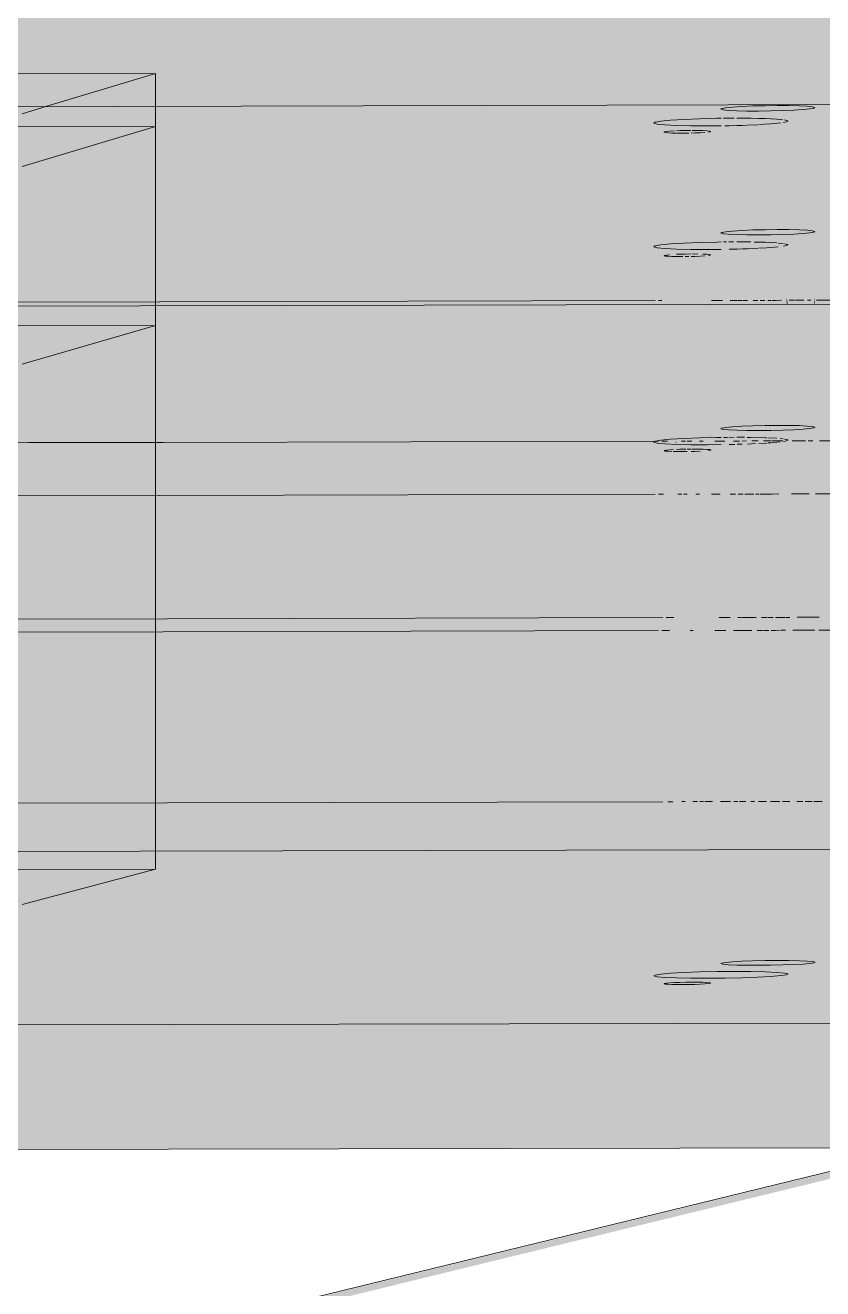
# Model space of a CAD drawing. Header units: inches. Extents: x 27328 to 121296, y -4075 to 4147.
# Drawn here: x 49626.96471 to 49626.97345, y 60.05941 to 60.07324 of the extents above; entities that cross this region are included whole.
import ezdxf

# ---------------------------------------------------------------- set-up
doc = ezdxf.new("R2010")
doc.units = ezdxf.units.IN
doc.header["$MEASUREMENT"] = 0
doc.layers.add('M-EQPM', color=50, linetype='Continuous', lineweight=9)
doc.layers.add('S-BEAM', color=12, linetype='Continuous', lineweight=9)

msp = doc.modelspace()

# ---------------------------------------------------------------- hatches: boundary and pattern name
at = {"layer": 'M-EQPM', "lineweight": 5, "transparency": 33554631}
for points in [[(49626.96400128915, 60.07016626217309), (49627.00382708129, 60.07026057437295), (49627.00382708129, 60.10373412051749), (49626.93568190331, 60.10349586195639), (49626.93568190331, 60.09452801505507), (49626.96400128915, 60.09461844968524), (49626.96400128915, 60.09196903056179), (49626.97147789512, 60.0875552081819), (49626.97029091776, 60.08463481448227), (49626.96505763505, 60.08283190124928), (49626.96505763505, 60.07582860373363), (49626.96457897135, 60.07567764210928), (49626.96400128915, 60.07566205637308), (49626.96400128915, 60.07095806642508)], [(49626.96304259541, 60.0641921887157), (49627.00382708129, 60.06428055087861), (49627.00382708129, 60.07244838784632), (49626.96400128915, 60.07235113890001), (49626.96399349882, 60.07013916780299), (49626.96304259541, 60.06986053872898), (49626.96304259541, 60.06670992838142)], [(49626.9721878382, 60.07078756326783), (49626.97221783976, 60.07078942329388), (49626.97218426822, 60.07207245276993), (49626.97179626628, 60.07206362525091), (49626.97171020567, 60.07207241811835), (49626.97174165009, 60.07079778433815), (49626.9721722961, 60.07078765715861)], [(49626.97233397317, 60.07019389444422), (49626.97335296178, 60.07019626511396), (49626.97335296178, 60.07097788380239), (49626.97301110077, 60.0709516919524), (49626.97233397317, 60.07096601702579), (49626.97233397317, 60.07026900034628)], [(49626.97305262141, 60.07095397225926), (49626.97306623121, 60.07096674186541), (49626.97305262141, 60.07095735862284)], [(49626.97160008518, 60.07019299735514), (49626.97233827616, 60.07019491314329), (49626.97233827616, 60.07078867154838), (49626.97163663698, 60.07080669621385), (49626.97160008518, 60.0708166605591), (49626.97160008518, 60.07026986084456)], [(49626.97221783976, 60.07078783401415), (49626.97222255101, 60.07078940163662), (49626.97221783976, 60.07078942329388)], [(49626.97305262141, 60.07019637683359), (49626.97306623121, 60.07019634832113), (49626.97305262141, 60.07026977968096)], [(49626.97305262141, 60.07019637683359), (49626.97306623121, 60.07019634832113), (49626.97305262141, 60.07026977968096)], [(49626.97335296178, 60.07019626511396), (49626.9733625402, 60.07019624510288), (49626.97335296178, 60.07026894329213)], [(49626.97335296178, 60.07019626511396), (49626.9733625402, 60.07019624510288), (49626.97335296178, 60.07026894329213)], [(49626.97171020567, 60.06870615826869), (49626.9721878382, 60.06883427596419), (49626.97221783976, 60.06886287179415), (49626.9721878382, 60.07019493995556), (49626.97171020567, 60.0701938044208), (49626.97171020567, 60.06882613713587)], [(49626.97171020567, 60.06870615826869), (49626.9721878382, 60.06883427596413), (49626.97221783976, 60.06886287179415), (49626.9721878382, 60.07019493995556), (49626.97171020567, 60.0701938044208), (49626.97171020567, 60.06882613713587)], [(49626.97234368756, 60.06883218965368), (49626.97268647373, 60.06885785274442), (49626.97335296178, 60.06886632095481), (49626.9733374783, 60.07019624347431), (49626.97233397317, 60.07019389444422), (49626.97233397317, 60.06883222057189)], [(49626.97234368747, 60.06883218965358), (49626.97268647373, 60.06885785274451), (49626.97335296178, 60.06886632095481), (49626.97333581922, 60.07019624115546), (49626.97233397317, 60.07019389444422), (49626.97233402776, 60.06883222039783)], [(49626.97233831622, 60.06883125877747), (49626.97262337508, 60.06885603589226), (49626.97305262141, 60.068881951515), (49626.97304765, 60.07019636987922), (49626.97233827616, 60.07019491314329), (49626.97233827616, 60.06883321675915)], [(49626.97233831626, 60.06883125877747), (49626.97262337508, 60.06885603589226), (49626.97305262141, 60.068881951515), (49626.9730255626, 60.07019633898069), (49626.97233827616, 60.07019491314329), (49626.97233827616, 60.06883321675915)], [(49626.97221783976, 60.06872829228693), (49626.97222255101, 60.06875820494757), (49626.97221783976, 60.06874893746875)], [(49626.97221783976, 60.06872829228693), (49626.97222255101, 60.06875820494757), (49626.97221783976, 60.06874893746875)], [(49626.97274498828, 60.06294854612938), (49626.97335291114, 60.06298504727742), (49626.97335296178, 60.06428820750172), (49626.97332064896, 60.06885043491015), (49626.97287909278, 60.06886159422804), (49626.97233397317, 60.0688247547468), (49626.97235954265, 60.0629607214539), (49626.97268647373, 60.06294882953937)], [(49626.97218623153, 60.06280662728393), (49626.97305262141, 60.06284543808923), (49626.97303045637, 60.0687122626242), (49626.97251032434, 60.06873137554352), (49626.97172061653, 60.06870354877209), (49626.97160008518, 60.06867812237054), (49626.97160008518, 60.06283278465452), (49626.97172061653, 60.06281646525381), (49626.97200509949, 60.06280750256416)], [(49626.97191511595, 60.06273776656497), (49626.97221783976, 60.06277186720052), (49626.9721878382, 60.06860771285467), (49626.97215849928, 60.068636817834), (49626.97204769582, 60.06862165022315), (49626.97198193536, 60.06862897071553), (49626.97191511595, 60.06861287961011), (49626.97188564611, 60.06860067594587), (49626.97183741073, 60.06864585886719), (49626.97177463774, 60.06859520745356), (49626.97173254091, 60.06859519020719), (49626.97171020567, 60.06858424688513), (49626.97173701116, 60.06274256464012), (49626.97185178855, 60.06273807223909)], [(49626.97191511595, 60.0685742647422), (49626.97221783976, 60.06860246657476), (49626.9721878382, 60.06860771285467), (49626.97215849928, 60.068636817834), (49626.97204769582, 60.06862165022315), (49626.97198297155, 60.06862987966151), (49626.97191511595, 60.06861287961011), (49626.97188564611, 60.06860067594587), (49626.97184368489, 60.06865092229991), (49626.97177463782, 60.06859520745378), (49626.97173254089, 60.06859519020709), (49626.97179626628, 60.06857587957604), (49626.97185178855, 60.06857459885306)], [(49626.97184474133, 60.06866840120418), (49626.97183354344, 60.06868891386523), (49626.97183343354, 60.06866895667952)], [(49626.97233827616, 60.06865097857843), (49626.97303045646, 60.06868819861935), (49626.9730141692, 60.06871388765847), (49626.97251032434, 60.06873137554352), (49626.97233827616, 60.06869950635283), (49626.97233827616, 60.06867146260715)], [(49626.97335296178, 60.06297583157671), (49626.9733625402, 60.06300533697036), (49626.97335296989, 60.06298262200012)], [(49626.97305262141, 60.06284543808923), (49626.97306623121, 60.06288131363181), (49626.97305263781, 60.06285509887363)], [(49626.97221783976, 60.06275131513195), (49626.97222255101, 60.06278494343252), (49626.97221784624, 60.06276238871077)]]:
    msp.add_hatch(color=256, dxfattribs=at).paths.add_polyline_path(points, flags=0)
h = msp.add_hatch(color=256, dxfattribs=at)
h.paths.add_polyline_path([(49626.9248871765, 60.06650911056501), (49626.92519183843, 60.06650979534054), (49626.92519183843, 60.06836124842585), (49626.9248871765, 60.06835841998715)], flags=0)
h.paths.add_polyline_path([(49626.97189670715, 60.06866584845793), (49626.97196430981, 60.06862441548479), (49626.97199992347, 60.06866344833081), (49626.97190023791, 60.06866576635498)], flags=0)
h.paths.add_polyline_path([(49626.97177116919, 60.06867201531961), (49626.97184533428, 60.06862437077728), (49626.97189670715, 60.06867201370175), (49626.97190277131, 60.06872535623292), (49626.97238866956, 60.06878524628468), (49626.97238070869, 60.06883593085649), (49626.97227148942, 60.06878610996699), (49626.9722424496, 60.0688095317234), (49626.97189670715, 60.06874492345069), (49626.97190023792, 60.07072148640638), (49626.97227148942, 60.07074029478634), (49626.97224474521, 60.0720854557802), (49626.97184474122, 60.07207542820743), (49626.97175887822, 60.07207769162165), (49626.97178949857, 60.07072618381639), (49626.97184474122, 60.07071509105887), (49626.97183377782, 60.06873150012771), (49626.97184474133, 60.06871118924912), (49626.97183343354, 60.06866895667952), (49626.97177156768, 60.06867199574922)], flags=0)
h.paths.add_polyline_path([(49626.97199992347, 60.0686134730995), (49626.97207920239, 60.06866203077612), (49626.97203040626, 60.06864020311969), (49626.972012151, 60.06862419533022)], flags=0)
h.paths.add_polyline_path([(49626.97311798566, 60.0722092061966), (49626.97304120455, 60.07218689337924), (49626.97310411355, 60.0722067330079)], flags=0)
h.paths.add_polyline_path([(49626.97311798562, 60.06871441467432), (49626.97310411355, 60.07221064059683), (49626.97255863743, 60.07223381454737), (49626.97238866956, 60.07223282156229), (49626.97241407415, 60.07215539469485), (49626.97238866956, 60.07214821959298), (49626.97241407415, 60.07097390331499), (49626.97247279469, 60.0709607965406), (49626.97247279469, 60.06874265626266), (49626.97311427613, 60.06871541365625)], flags=0)
h.paths.add_polyline_path([(49626.97238866956, 60.06884491811665), (49626.97238128529, 60.06886000791307), (49626.97238092477, 60.06884495493856)], flags=0)
h.paths.add_polyline_path([(49626.93745659112, 60.06948510978185), (49626.93876246877, 60.06991147677479), (49626.94153223746, 60.0699180176698), (49626.94153180535, 60.07032638992279), (49626.93745659112, 60.07031670996761), (49626.93745659112, 60.06954952038826)], flags=0)
h.paths.add_polyline_path([(49626.96342978554, 60.06996972941183), (49626.96474592398, 60.06998327950919), (49626.96474592398, 60.0701887389074), (49626.96407939955, 60.07016007603967), (49626.96345240207, 60.06997635640418)], flags=0)
h.paths.add_polyline_path([(49626.96408719223, 60.07237270652309), (49626.9895111434, 60.07243480653869), (49626.9895111434, 60.09840983781907), (49626.9248871765, 60.09819538414612), (49626.9248871765, 60.0940709122803), (49626.92585278027, 60.09452452197236), (49626.96408719223, 60.09464665511623), (49626.96408719223, 60.09199644621012), (49626.97156604924, 60.08758131467312), (49626.97037871437, 60.08466004918346), (49626.96514385619, 60.08285659403187), (49626.96514385614, 60.07585120878282), (49626.96466504839, 60.0757002017913), (49626.96408719223, 60.07568461096902), (49626.96408719223, 60.07247055532527)], flags=0)
h = msp.add_hatch(color=256, dxfattribs=at)
h.paths.add_polyline_path([(49626.9662206181, 60.06810326473029), (49626.97165106462, 60.06811574563442), (49626.97165106469, 60.07020509592653), (49626.9662206181, 60.07019223218892), (49626.9662206181, 60.06817101729097)], flags=0)
h.paths.add_polyline_path([(49626.97341779397, 60.06811980614412), (49626.9895111434, 60.06817690459032), (49626.9895111434, 60.0702474031967), (49626.97341779397, 60.07020928098628), (49626.97341779397, 60.06817092521037)], flags=0)
h.paths.add_polyline_path([(49626.97226668701, 60.06876823911671), (49626.97227148942, 60.06880369225585), (49626.97226668701, 60.06878518612789)], flags=0)
h.paths.add_polyline_path([(49626.97227148942, 60.06884547523574), (49626.97224189914, 60.06886057930765), (49626.97227034897, 60.06884548065805)], flags=0)
h.paths.add_polyline_path([(49626.95561227357, 60.06995126811387), (49626.95622604186, 60.06997645130669), (49626.95619597765, 60.07016848564344), (49626.95561227357, 60.07014229097706), (49626.95561227357, 60.06997645936719)], flags=0)
h.paths.add_polyline_path([(49626.97238866956, 60.07223340030229), (49626.97311798566, 60.0722092061966), (49626.97313961093, 60.0709677224926), (49626.97341779397, 60.07099867579419), (49626.97340803097, 60.07234876348205), (49626.97331703307, 60.07235417134023), (49626.9731865541, 60.07237525178854), (49626.97244238279, 60.07235418321719), (49626.97238866956, 60.07231796188177), (49626.97238866956, 60.07223458629164)], flags=0)
h.paths.add_polyline_path([(49626.97227148942, 60.07079954774617), (49626.97238866956, 60.07080572595079), (49626.97241407415, 60.07215505994593), (49626.97238866956, 60.07218349760086), (49626.97238866956, 60.07223340030229), (49626.97177116925, 60.07220499068955), (49626.97165106469, 60.07215328522496), (49626.97167330098, 60.07082272933163), (49626.97175887818, 60.07081884197835), (49626.97179241077, 60.07207856090591), (49626.97209621244, 60.07207603976271), (49626.97227148942, 60.07208176668669), (49626.97227148942, 60.07080019550872)], flags=0)
h.paths.add_polyline_path([(49626.93000459486, 60.07170257612582), (49626.93007597075, 60.07170274905133), (49626.93321734171, 60.0727991594547), (49626.93321734171, 60.08121204246036), (49626.93314486674, 60.08121184360598), (49626.93000459486, 60.07998873476642), (49626.93000459486, 60.07230359146618)], flags=0)
h.paths.add_polyline_path([(49626.96408719223, 60.07171323102927), (49626.96474592398, 60.07171482537208), (49626.9662206181, 60.07215528225171), (49626.9662206181, 60.0723779175849), (49626.96408719223, 60.07237270652309), (49626.96408719223, 60.07171483423802)], flags=0)
h.paths.add_polyline_path([(49626.95622604186, 60.07243179866893), (49626.95618174255, 60.07242096095575), (49626.95622130505, 60.07243149263741)], flags=0)
h.paths.add_polyline_path([(49626.95561227357, 60.07235200586264), (49626.95622604186, 60.07235350504013), (49626.95619588754, 60.07243485242347), (49626.95586114367, 60.0724379101611), (49626.95561227357, 60.07240570928611)], flags=0)
h.paths.add_polyline_path([(49626.93402724773, 60.07310705865095), (49626.9341000315, 60.07310723841726), (49626.93530998644, 60.07352954037523), (49626.93530998644, 60.09455473136391), (49626.93402724773, 60.09455063387957), (49626.93402724773, 60.07352635400758)], flags=0)
h = msp.add_hatch(color=256, dxfattribs=at)
h.paths.add_polyline_path([(49626.9662206181, 60.06660201394405), (49626.97165106469, 60.06661421972256), (49626.97165106469, 60.06811574563464), (49626.9662206181, 60.06810326473029), (49626.9662206181, 60.06672977500779)], flags=0)
h.paths.add_polyline_path([(49626.97341779399, 60.06661819072331), (49626.9895111434, 60.06665436304483), (49626.9895111434, 60.06815679381221), (49626.97341779397, 60.06811980614412), (49626.97341779397, 60.06672968487395)], flags=0)
h.paths.add_polyline_path([(49626.97267216689, 60.0723179580343), (49626.97247279469, 60.07235103529229), (49626.97265487388, 60.07232068425347)], flags=0)
h.paths.add_polyline_path([(49626.9662206181, 60.07019223218892), (49626.97165106469, 60.07020509592653), (49626.97165106469, 60.07218350759331), (49626.97205879562, 60.0722279758136), (49626.97238866956, 60.07223458629164), (49626.97241407415, 60.07233131818859), (49626.97247330286, 60.07235547844054), (49626.97328832376, 60.07236231874529), (49626.97341779397, 60.07234087949116), (49626.97341779397, 60.07020928098628), (49626.9895111434, 60.0702474031967), (49626.9895111434, 60.07243480653869), (49626.9662206181, 60.0723779175849), (49626.9662206181, 60.07028204429296)], flags=0)
h = msp.add_hatch(color=256, dxfattribs=at)
h.paths.add_polyline_path([(49626.97274498828, 60.06880465314209), (49626.97335296178, 60.06884189912923), (49626.9733374783, 60.06884875164977), (49626.97287909278, 60.06886159422804), (49626.97233397317, 60.06882475474667), (49626.97250652374, 60.06880790462414), (49626.97268647373, 60.06880496291786)], flags=0)
h.paths.add_polyline_path([(49626.97233397317, 60.07019389444422), (49626.97335296178, 60.07019626511396), (49626.97335296178, 60.07233537480501), (49626.97301110077, 60.07230868202151), (49626.97233397317, 60.07230462377952), (49626.97233397317, 60.07026900034628)], flags=0)
h = msp.add_hatch(color=256, dxfattribs=at)
h.paths.add_polyline_path([(49626.9631282099, 60.06809615738643), (49626.96474592398, 60.06809987541104), (49626.96474592398, 60.06847164561205), (49626.96474592398, 60.06848087324715), (49626.96474592398, 60.06873407637348), (49626.9662206181, 60.06871126177411), (49626.9662206181, 60.06997632005003), (49626.96342978554, 60.06996972941183), (49626.9631282099, 60.06988136323864), (49626.9631282099, 60.06817105685514)], flags=0)
h.paths.add_polyline_path([(49626.97311798562, 60.06871441467432), (49626.97334389945, 60.06886627242633), (49626.97311798562, 60.06886584562048), (49626.97311798562, 60.06872058964846)], flags=0)
h.paths.add_polyline_path([(49626.97242777112, 60.06866301990201), (49626.9723886696, 60.06869319016817), (49626.97237845327, 60.06874175361119), (49626.97227148942, 60.0687111837461), (49626.97227148942, 60.06863716150416), (49626.97241671355, 60.06866119030779)], flags=0)
h.paths.add_polyline_path([(49626.97227148942, 60.06860406270914), (49626.97304120458, 60.06872814540053), (49626.97256082497, 60.06874307489767), (49626.97247279469, 60.0687300136691), (49626.97245587219, 60.06866369086931), (49626.97227148942, 60.06863039990473), (49626.97230182357, 60.06862733826924), (49626.9722964489, 60.06860745671856)], flags=0)
h.paths.add_polyline_path([(49626.97175887822, 60.0686239513986), (49626.97172741241, 60.06871119076193), (49626.97169782634, 60.06867201626495), (49626.9717482877, 60.06863228905995)], flags=0)
h.paths.add_polyline_path([(49626.97196356396, 60.06858548541486), (49626.97227148942, 60.06861377275304), (49626.97224449337, 60.06862000769065), (49626.97220716199, 60.06864808926917), (49626.9720962124, 60.06863288953047), (49626.9720314431, 60.06864111234202), (49626.97196356396, 60.06862410660113), (49626.97193409472, 60.06861190221014), (49626.97188586672, 60.06865709607263), (49626.9718231365, 60.06860644864945), (49626.97178110945, 60.06860644919043), (49626.97184474133, 60.06858711129166), (49626.97194660167, 60.06858557565379)], flags=0)
h.paths.add_polyline_path([(49626.93347182526, 60.06936033710495), (49626.93575929049, 60.07012007485771), (49626.93575929049, 60.07164973073708), (49626.93347182526, 60.07087341945208), (49626.93347182526, 60.07008147056557)], flags=0)
h.paths.add_polyline_path([(49626.96408719223, 60.07018717849198), (49626.9662206181, 60.07019223218892), (49626.9662206181, 60.07215528225171), (49626.96474592398, 60.07171482537208), (49626.96408719223, 60.07171323102927), (49626.96408719223, 60.07028207243314)], flags=0)
h.paths.add_polyline_path([(49626.97165106469, 60.07020509592653), (49626.97175887818, 60.07020535131723), (49626.97173868268, 60.07081365110493), (49626.97165106469, 60.07079343377978), (49626.97165106469, 60.07028197266438)], flags=0)
h.paths.add_polyline_path([(49626.97227148942, 60.07020656560003), (49626.97238866956, 60.07020684317808), (49626.97238866956, 60.07080070249592), (49626.97227148942, 60.07079724009436), (49626.97227148942, 60.07028196448114)], flags=0)
h.paths.add_polyline_path([(49626.97311798562, 60.0702085707951), (49626.97341779397, 60.07020928098628), (49626.97340803097, 60.07099102121916), (49626.97311798562, 60.0709614168624), (49626.97311798562, 60.07028195331561)], flags=0)
h = msp.add_hatch(color=256, dxfattribs=at)
h.paths.add_polyline_path([(49626.97161381919, 60.06868869853496), (49626.97233827616, 60.06884090499749), (49626.97233827616, 60.07019491314329), (49626.97160008518, 60.07019299735514), (49626.97160019791, 60.06868886732604)], flags=0)
h.paths.add_polyline_path([(49626.97167675925, 60.06869942846944), (49626.97233827616, 60.06879004336681), (49626.97233827616, 60.06882575357594), (49626.97172061653, 60.06870780700037)], flags=0)
h.paths.add_polyline_path([(49626.97274849376, 60.07094796893934), (49626.97305262141, 60.07096680409088), (49626.97305262141, 60.07218560208169), (49626.97273781949, 60.07215479966395), (49626.97233827616, 60.07213595966592), (49626.97236367188, 60.07096184184196), (49626.97273781949, 60.07094803144118)], flags=0)
h = msp.add_hatch(color=256, dxfattribs=at)
h.paths.add_polyline_path([(49626.97218623153, 60.06864953157794), (49626.97233827616, 60.06868151734374), (49626.97233827616, 60.06873017026697), (49626.97163663698, 60.06869259219761), (49626.97163663698, 60.0686684589308), (49626.97200509949, 60.06865048828556)], flags=0)
h.paths.add_polyline_path([(49626.97160008518, 60.07019299735514), (49626.97233827616, 60.07019491314329), (49626.97233827616, 60.07214254376262), (49626.97163663698, 60.07216091315983), (49626.97160008518, 60.0721427733839), (49626.97160008518, 60.07026986084456)], flags=0)
h = msp.add_hatch(color=256, dxfattribs=at)
h.paths.add_polyline_path([(49626.97223657171, 60.06866119262911), (49626.97227148942, 60.06869319167917), (49626.9722408296, 60.06873900114401), (49626.97189670715, 60.06871118857891), (49626.97190168878, 60.06866573261798), (49626.97221691166, 60.0686612973385)], flags=0)
h.paths.add_polyline_path([(49626.97184474133, 60.06866840120418), (49626.97183372087, 60.06872114198286), (49626.97175887822, 60.06868023791472), (49626.97178556952, 60.06867130792958), (49626.97183343354, 60.06866895667952)], flags=0)
h.paths.add_polyline_path([(49626.97165106468, 60.06868995983582), (49626.97172741241, 60.06871119076193), (49626.97184474133, 60.06873456902796), (49626.97182772423, 60.07072367647309), (49626.97175887815, 60.07072503646312), (49626.97175887818, 60.07020535131723), (49626.97165106469, 60.07020509592653), (49626.97165106468, 60.06870051699119)], flags=0)
h.paths.add_polyline_path([(49626.97238866956, 60.06874185136011), (49626.97247279469, 60.06877184734624), (49626.97244238279, 60.0688523750761), (49626.97220349035, 60.06884574299813), (49626.97189670715, 60.06883062335586), (49626.97190312321, 60.0687447409034), (49626.97238866956, 60.06880865174339), (49626.97238866956, 60.06875241409917)], flags=0)
h.paths.add_polyline_path([(49626.97310411357, 60.06882320864188), (49626.97311798562, 60.06883971909932), (49626.97313435723, 60.0688742097355), (49626.97341779397, 60.06887951622206), (49626.97339081398, 60.07020921707554), (49626.97311798562, 60.0702085707951), (49626.97310411357, 60.06882649331217)], flags=0)
h.paths.add_polyline_path([(49626.97247279469, 60.06885963278262), (49626.9724500267, 60.0709702530263), (49626.97238866956, 60.0709679424913), (49626.97238866956, 60.07020684317808), (49626.97227148942, 60.07020656560003), (49626.97224474521, 60.07073265491478), (49626.97189670709, 60.07072048088371), (49626.97190563079, 60.06886195779261), (49626.97245731165, 60.06885969625379)], flags=0)
h.paths.add_polyline_path([(49626.95561227352, 60.06891592826142), (49626.95566478561, 60.06892703807489), (49626.9560922278, 60.06893706182209), (49626.95622604186, 60.06895570694282), (49626.95619597765, 60.06995264654919), (49626.95561227357, 60.06995126811387), (49626.95561229416, 60.06892037779413)], flags=0)
h.paths.add_polyline_path([(49626.9662206181, 60.06997632005003), (49626.9662206181, 60.07019223218892), (49626.96474592398, 60.0701887389074), (49626.96474592398, 60.06998327950919)], flags=0)
h.paths.add_polyline_path([(49626.95561227357, 60.07016710295494), (49626.95622604186, 60.07016855686005), (49626.95619597765, 60.07106327170509), (49626.95575892538, 60.07105040694363), (49626.95561227357, 60.07104936843547), (49626.95561227357, 60.07028218421884)], flags=0)
h = msp.add_hatch(color=256, dxfattribs=at)
h.paths.add_polyline_path([(49626.97305262141, 60.06870624751782), (49626.97304955454, 60.06886246072076), (49626.97234792454, 60.068833173226), (49626.97233827616, 60.06879695929895), (49626.97236367188, 60.06873041223505), (49626.97305236301, 60.06870631763443)], flags=0)
h.paths.add_polyline_path([(49626.97233827616, 60.07019491314329), (49626.97305262141, 60.07019637683359), (49626.97305262141, 60.07095397225926), (49626.972377364, 60.07096045082694), (49626.97233827616, 60.07095588312514), (49626.97233827616, 60.07027002013533)], flags=0)
h = msp.add_hatch(color=256, dxfattribs=at)
h.paths.add_polyline_path([(49626.97233827616, 60.07019491314329), (49626.97305262141, 60.07019637683359), (49626.97305262141, 60.07083092180803), (49626.97269386215, 60.07079890372063), (49626.97233827616, 60.07078867154838), (49626.97233827618, 60.0702700201353)], flags=0)
h.paths.add_polyline_path([(49626.97161381917, 60.0686886985348), (49626.97233827616, 60.06884090499749), (49626.97233827616, 60.07019491314329), (49626.97160008518, 60.07019299735514), (49626.97160008518, 60.06868886872365)], flags=0)
h.paths.add_polyline_path([(49626.97167675925, 60.06869942846944), (49626.97236367188, 60.06873041223505), (49626.97305262141, 60.0687570819214), (49626.97303720005, 60.06886253887684), (49626.97234792454, 60.068833173226), (49626.97169855698, 60.06870359272447)], flags=0)
h = msp.add_hatch(color=256, dxfattribs=at)
h.paths.add_polyline_path([(49626.97173701116, 60.06859168206633), (49626.97175289309, 60.06862260165778), (49626.97179685951, 60.06861313304591), (49626.97185311433, 60.0686476056805), (49626.97191586155, 60.06861318841221), (49626.97198256892, 60.06860851859649), (49626.97221783976, 60.06866329407097), (49626.9721878382, 60.06872759772121), (49626.97171020567, 60.06869399801227), (49626.97173254089, 60.06859519020709)], flags=0)
h.paths.add_polyline_path([(49626.97171020567, 60.0701938044208), (49626.97221783976, 60.07019498552388), (49626.9721878382, 60.07078756326783), (49626.97171020567, 60.07079236092697), (49626.97171020567, 60.07027041174398)], flags=0)
h = msp.add_hatch(color=256, dxfattribs=at)
h.paths.add_polyline_path([(49626.97173701112, 60.06859168206635), (49626.97175233118, 60.0686233095993), (49626.97179626628, 60.06861265425726), (49626.97185178855, 60.06864951818443), (49626.97191511595, 60.06861287961011), (49626.97198193536, 60.06860839084686), (49626.97221783976, 60.06866329407097), (49626.9721878382, 60.06872759772127), (49626.97171020567, 60.06869399801227), (49626.97173254091, 60.06859519020719)], flags=0)
h.paths.add_polyline_path([(49626.97171020567, 60.0701938044208), (49626.97221783976, 60.07019498552388), (49626.97218631038, 60.0707200919184), (49626.97179626628, 60.07071123407082), (49626.97171020567, 60.07071986192592), (49626.97171020567, 60.07027041174398)], flags=0)
h = msp.add_hatch(color=256, dxfattribs=at)
h.paths.add_polyline_path([(49626.97221788829, 60.0686250648999), (49626.97222255101, 60.06865618343917), (49626.97221783976, 60.06864785998034)], flags=0)
h.paths.add_polyline_path([(49626.97221783976, 60.07019498552388), (49626.97222255101, 60.07019497548598), (49626.97221783976, 60.07027038341818)], flags=0)
h = msp.add_hatch(color=256, dxfattribs=at)
h.paths.add_polyline_path([(49626.97221783976, 60.06862505692787), (49626.97222255101, 60.06865618343917), (49626.97221783976, 60.06864785998034)], flags=0)
h.paths.add_polyline_path([(49626.97221783976, 60.07019498552388), (49626.97222255101, 60.07019497548598), (49626.97221783976, 60.07027038341818)], flags=0)
h = msp.add_hatch(color=256, dxfattribs=at)
h.paths.add_polyline_path([(49626.96474592398, 60.06809987541104), (49626.9662206181, 60.06810326473029), (49626.9662206181, 60.06849490513854), (49626.96474592398, 60.06847164561205), (49626.96474592398, 60.06817103615811)], flags=0)
h.paths.add_polyline_path([(49626.97165106462, 60.06811574563442), (49626.97175887824, 60.06811599342478), (49626.97174800167, 60.06860505549909), (49626.97165106468, 60.06868023930439), (49626.97165106462, 60.06817094781376)], flags=0)
h.paths.add_polyline_path([(49626.97227148942, 60.06811717156958), (49626.9723886696, 60.06811744088677), (49626.97237535744, 60.0686124833129), (49626.97227148944, 60.06858006647622), (49626.97227148942, 60.06817093987644)], flags=0)
h.paths.add_polyline_path([(49626.97311798562, 60.06811911708871), (49626.97341779397, 60.06811980614412), (49626.97339164622, 60.0688397155637), (49626.97311798562, 60.06869139822815), (49626.97311798562, 60.06817092904634)], flags=0)
h.paths.add_polyline_path([(49626.96474592398, 60.06848087324715), (49626.9662206181, 60.06850498322594), (49626.9662206181, 60.06870494243407), (49626.96474592398, 60.06870060602155), (49626.96474592398, 60.06858557831855)], flags=0)
h.paths.add_polyline_path([(49626.97238866956, 60.06866264621261), (49626.97247279474, 60.06869318908377), (49626.97244238279, 60.06874236528388), (49626.97238866956, 60.06871118223457), (49626.97238866956, 60.06866302040555)], flags=0)
h = msp.add_hatch(color=256, dxfattribs=at)
h.paths.add_polyline_path([(49626.97171020567, 60.06870283454828), (49626.97221783976, 60.06877385164237), (49626.9721878382, 60.06879709634244), (49626.97171020567, 60.06870589668318)], flags=0)
h.paths.add_polyline_path([(49626.97221783976, 60.06883415364431), (49626.9721878382, 60.06884927949754), (49626.97221630303, 60.06883416245751)], flags=0)
h = msp.add_hatch(color=256, dxfattribs=at)
h.paths.add_polyline_path([(49626.97171020567, 60.06870283454828), (49626.97221783976, 60.06877385164237), (49626.9721878382, 60.0687970963425), (49626.97171020567, 60.06870589668318)], flags=0)
h.paths.add_polyline_path([(49626.97221783976, 60.06883415364431), (49626.9721878382, 60.06884927949748), (49626.97221266149, 60.06883418334322)], flags=0)
h = msp.add_hatch(color=256, dxfattribs=at)
h.paths.add_polyline_path([(49626.97175887822, 60.06859552900895), (49626.9717482877, 60.06863228905995), (49626.9717504188, 60.06860293837924)], flags=0)
h.paths.add_polyline_path([(49626.96033174326, 60.06092126852055), (49626.97462662685, 60.06095066385878), (49626.98344173265, 60.0630898741241), (49626.98488636684, 60.06300040050932), (49626.98512356452, 60.06265977538591), (49626.98508799907, 60.06263256044909), (49626.98332106995, 60.06220765332773), (49626.98328636045, 60.06096847133477), (49626.9895111434, 60.06098127169072), (49626.9895111434, 60.06815679381221), (49626.97311798562, 60.06811911708871), (49626.97308718888, 60.06869181937076), (49626.97274207018, 60.06866025857361), (49626.97184474133, 60.06858711129166), (49626.97175887818, 60.06858225702092), (49626.9717428634, 60.06811595661761), (49626.96312820994, 60.06809615738646), (49626.96312820994, 60.06164408743348), (49626.96196424763, 60.06134323136934)], flags=0)
h.paths.add_polyline_path([(49626.92519183843, 60.06112485552327), (49626.9251918385, 60.06836124842582), (49626.92488717662, 60.0683584199874), (49626.92488717662, 60.06113887986211)], flags=0)
h.paths.add_polyline_path([(49626.98336455048, 60.0630157500389), (49626.98336834089, 60.06304026751837), (49626.9833563381, 60.06302480587852)], flags=0)
h.paths.add_polyline_path([(49626.97227148942, 60.06811717156958), (49626.97227547299, 60.06860037765255), (49626.97238866956, 60.06857979108999), (49626.97236350061, 60.06811738304049)], flags=0)
h = msp.add_hatch(color=256, dxfattribs=at)
h.paths.add_polyline_path([(49626.96312820994, 60.06809615738646), (49626.96474592398, 60.06809987541115), (49626.96474592398, 60.06847164561216), (49626.96622061814, 60.06849490513844), (49626.96622061814, 60.0681032647302), (49626.97165106462, 60.06811574563442), (49626.97164916022, 60.06868848653048), (49626.96622061814, 60.06867590509526), (49626.96622061814, 60.06850498322598), (49626.96474592398, 60.06848087324727), (49626.96474592398, 60.06867248727742), (49626.96312820994, 60.06866873798991), (49626.96312820994, 60.06817105685504)], flags=0)
h.paths.add_polyline_path([(49626.97341779397, 60.06811980614412), (49626.9895111434, 60.06817690459032), (49626.9895111434, 60.06872988427178), (49626.97341779397, 60.06866617435039), (49626.97341779397, 60.06817092521037)], flags=0)
h.paths.add_polyline_path([(49626.97227148942, 60.06860406270914), (49626.97274273433, 60.06869102104737), (49626.97240671759, 60.06865862548658), (49626.97242777112, 60.06862879897336), (49626.9722964489, 60.06860745671856)], flags=0)
h.paths.add_polyline_path([(49626.97175887822, 60.0686239513986), (49626.97174053104, 60.06868869829563), (49626.97169782634, 60.06867201626495), (49626.9717482877, 60.06863228905995)], flags=0)
h.paths.add_polyline_path([(49626.97196356396, 60.06858548541486), (49626.97227148942, 60.06861377275304), (49626.97224449337, 60.06862000769065), (49626.97220716199, 60.06864808926917), (49626.9720962124, 60.06863288953047), (49626.9720314431, 60.06864111234202), (49626.97196356396, 60.06862410660113), (49626.97193409472, 60.06861190221014), (49626.97188586672, 60.06865709607263), (49626.9718231365, 60.06860644864945), (49626.97178110945, 60.06860644919043), (49626.97184474133, 60.06858711129166), (49626.97194660167, 60.06858557565379)], flags=0)
h = msp.add_hatch(color=256, dxfattribs=at)
h.paths.add_polyline_path([(49626.9631282099, 60.06659506327263), (49626.9662206181, 60.06660201394405), (49626.9662206181, 60.06810326473029), (49626.9631282099, 60.06809615738643), (49626.9631282099, 60.06672981373556)], flags=0)
h.paths.add_polyline_path([(49626.97175887822, 60.06859552900895), (49626.9717482877, 60.06863228905995), (49626.9717504188, 60.06860293837924)], flags=0)
h.paths.add_polyline_path([(49626.97165106469, 60.06661421972256), (49626.97341779399, 60.06661819072331), (49626.97339248023, 60.06811974796501), (49626.97311798562, 60.06811911708871), (49626.97308726099, 60.0687009946157), (49626.97241407419, 60.06862108991283), (49626.97184474133, 60.06858711129166), (49626.97175887818, 60.06858225702092), (49626.9717428634, 60.06811595661761), (49626.97165106469, 60.06811574563464), (49626.97165106469, 60.06672970699962)], flags=0)
h.paths.add_polyline_path([(49626.97227148942, 60.06811717156958), (49626.97227547299, 60.06860037765255), (49626.97238866956, 60.06857979108999), (49626.97236350061, 60.06811738304049)], flags=0)
h = msp.add_hatch(color=256, dxfattribs=at)
h.paths.add_polyline_path([(49626.96474592398, 60.06809987541115), (49626.96622061814, 60.0681032647302), (49626.96622061814, 60.06849490513844), (49626.96474592398, 60.06847164561216), (49626.96474592398, 60.06817103615811)], flags=0)
h.paths.add_polyline_path([(49626.97165106462, 60.06811574563442), (49626.97175887824, 60.06811599342478), (49626.97174800167, 60.06860505549909), (49626.97165106468, 60.06868023930439), (49626.97165106462, 60.06817094781376)], flags=0)
h.paths.add_polyline_path([(49626.97227148942, 60.06811717156958), (49626.9723886696, 60.06811744088677), (49626.97237535744, 60.0686124833129), (49626.97227148944, 60.06858006647622), (49626.97227148942, 60.06817093987644)], flags=0)
h.paths.add_polyline_path([(49626.97311798562, 60.06811911708871), (49626.97341779397, 60.06811980614412), (49626.97340803097, 60.06869256296908), (49626.97311798562, 60.06869139822815), (49626.97311798562, 60.06817092904634)], flags=0)
h.paths.add_polyline_path([(49626.96474592398, 60.06848087324727), (49626.96622061814, 60.06850498322598), (49626.96622061814, 60.06867590509526), (49626.96474592398, 60.06867248727742), (49626.96474592398, 60.06858557831867)], flags=0)
h = msp.add_hatch(color=256, dxfattribs=at)
h.paths.add_polyline_path([(49626.97189670715, 60.06866584845793), (49626.97196430981, 60.06862441548479), (49626.97199992347, 60.06866344833081), (49626.97190023791, 60.06866576635498)], flags=0)
h.paths.add_polyline_path([(49626.97177116919, 60.06867201531961), (49626.97184533428, 60.06862437077728), (49626.97188608909, 60.06868903564749), (49626.97177156768, 60.06867199574922)], flags=0)
h.paths.add_polyline_path([(49626.97199992347, 60.0686134730995), (49626.97207920239, 60.06866203077612), (49626.97203040626, 60.06864020311969), (49626.972012151, 60.06862419533022)], flags=0)
at = {"layer": 'S-BEAM', "lineweight": 5}
msp.add_hatch(color=256, dxfattribs=at).paths.add_polyline_path([(49626.9534322086, 60.05571043911425), (49626.98311629699, 60.06294688831543), (49626.9831533894, 60.063026164669), (49626.98323615853, 60.06305636368526), (49626.95343240716, 60.05577263834736), (49626.95343231592, 60.05574405882864)], flags=0)

# ---------------------------------------------------------------- linework, layer by layer
at = {"layer": 'M-EQPM'}
for p, q in [((49626.96613927626, 60.072715964591), (49626.96400645381, 60.07271073065706)), ((49626.96494771061, 60.07235678493885), (49626.96613927626, 60.072715964591)), ((49626.96613927626, 60.072715964591), (49626.96613927626, 60.0723576437347)), ((49626.96400128918, 60.07235113890008), (49627.00382708129, 60.07244838784625)), ((49626.96467515807, 60.07227462807503), (49626.96494771061, 60.07235678493885)), ((49626.96613927626, 60.0723576437347), (49626.96613927626, 60.07017257057315)), ((49626.9733529618, 60.07233537480494), (49626.97336344102, 60.0723414561152)), ((49626.97241960715, 60.07222642865452), (49626.97236195282, 60.07222587799316)), ((49626.97247999956, 60.07222672669547), (49626.97242106037, 60.07222643924753)), ((49626.97261903423, 60.07222622818095), (49626.97250922136, 60.07222676124967)), ((49626.96613927626, 60.0721350707642), (49626.96400645381, 60.07212987864173)), ((49626.96467515807, 60.07169725987922), (49626.96613927626, 60.0721350707642)), ((49626.96613927626, 60.0721350707642), (49626.96613927626, 60.07017257057315)), ((49626.97171488956, 60.07207626730906), (49626.97170973735, 60.07207326762463)), ((49626.97173671205, 60.07208015859241), (49626.97171488956, 60.07207626730906)), ((49626.97177418872, 60.0720838267555), (49626.97173671205, 60.07208015859241)), ((49626.97182476713, 60.07208702171465), (49626.97177418872, 60.0720838267555)), ((49626.97179626625, 60.07206362525049), (49626.97184480235, 60.0720623870843)), ((49626.9718850006, 60.0720895255875), (49626.97184670063, 60.07208806217214)), ((49626.97185178857, 60.07206227939073), (49626.97191511592, 60.07206192828701)), ((49626.97195078345, 60.07209116758145), (49626.9718850006, 60.0720895255875)), ((49626.97191511592, 60.07206192828701), (49626.97198193538, 60.07206259583817)), ((49626.97200418901, 60.07209178133166), (49626.97195078345, 60.07209116758145)), ((49626.97219599204, 60.07207359946263), (49626.97221783978, 60.07207749045796)), ((49626.97222255093, 60.07208134019054), (49626.97220980194, 60.0720848862534)), ((49626.97221783978, 60.07207749045796), (49626.97222301325, 60.07208049632619)), ((49626.97222301325, 60.07208049632619), (49626.97222255093, 60.07208134019054)), ((49626.97237736396, 60.0721429346786), (49626.97242003063, 60.07214375146052)), ((49626.97242290953, 60.07214381177587), (49626.9725075142, 60.07214587642189)), ((49626.97251157575, 60.07214599002706), (49626.97256549414, 60.07214763324272)), ((49626.97256549414, 60.07214763324272), (49626.97261862346, 60.07214951666307)), ((49626.9726237232, 60.07214971174956), (49626.97273781946, 60.07215479966371)), ((49626.97274946023, 60.07215540803106), (49626.97287766827, 60.07216356540756)), ((49626.97288260548, 60.07216394685715), (49626.97298998306, 60.07217445269723)), ((49626.97301947496, 60.07217868184378), (49626.9730526214, 60.0721856020816)), ((49626.9730526214, 60.0721856020816), (49626.9730675255, 60.07219424429905)), ((49626.9733529618, 60.07097788380243), (49626.97336344102, 60.070983850987)), ((49626.97239672554, 60.07087079748689), (49626.97236195282, 60.07087044187648)), ((49626.97247243284, 60.07087125414765), (49626.97242106037, 60.070870992598)), ((49626.97262044303, 60.0708707717539), (49626.97250922136, 60.07087130855723)), ((49626.97266133761, 60.07087028583557), (49626.97262150106, 60.07087076131054)), ((49626.97274912847, 60.07086860778082), (49626.97269679021, 60.07086971726695)), ((49626.97288260548, 60.070809672979), (49626.97296250994, 60.07081682966931)), ((49626.97294597562, 60.07086016373769), (49626.9728858049, 60.07086372137415)), ((49626.97301573797, 60.07085367649551), (49626.97296137764, 60.07085901870626)), ((49626.97301947496, 60.07082413143963), (49626.9730526214, 60.07083092180793)), ((49626.9730526214, 60.07083092180793), (49626.9730675255, 60.07083940184011)), ((49626.97179651546, 60.07071122524836), (49626.97184663561, 60.07070998989622)), ((49626.9718850006, 60.07073664834557), (49626.97184670063, 60.07073521239358)), ((49626.97185178857, 60.070709913468), (49626.97191511592, 60.07070956895333)), ((49626.97194230852, 60.07073810653613), (49626.9718850006, 60.07073664834557)), ((49626.97194158366, 60.07070971266231), (49626.97198193538, 60.0707102239768)), ((49626.97200549555, 60.07073886876015), (49626.97195078345, 60.07073825952482)), ((49626.97208098287, 60.07073857028262), (49626.97201763027, 60.0707389150798)), ((49626.97211446994, 60.07071462826192), (49626.97215849921, 60.07071742279745)), ((49626.97218045927, 60.07073504037692), (49626.97213652131, 60.0707372486587)), ((49626.97220980194, 60.07073209607611), (49626.97218045927, 60.07073504037692)), ((49626.97219599204, 60.07072102110035), (49626.97221783978, 60.07072483907481)), ((49626.97222255093, 60.0707286165609), (49626.97220980194, 60.07073209607611)), ((49626.97221783978, 60.07072483907481), (49626.97222301325, 60.07072778853303)), ((49626.97222301325, 60.07072778853303), (49626.97222255093, 60.0707286165609)), ((49626.97242290953, 60.07078991576528), (49626.97250983506, 60.07079200519845)), ((49626.97251157575, 60.07079205313804), (49626.97256549414, 60.07079366551609)), ((49626.97257384923, 60.07079393862827), (49626.97262153814, 60.07079562268993)), ((49626.9726237232, 60.07079570501637), (49626.97273781946, 60.07080069744754)), ((49626.97274946023, 60.07080129439787), (49626.97282905237, 60.07080591585422)), ((49626.97283776646, 60.07080648602851), (49626.97288041015, 60.070809505749)), ((49627.00382708129, 60.07026057437274), (49626.96400128913, 60.07016626217305)), ((49626.99549670391, 60.07028460799248), (49626.97337976948, 60.07023219983768)), ((49626.96618442298, 60.07021514978799), (49626.9640512656, 60.07021009507109)), ((49626.96613927626, 60.07017257057315), (49626.96613927626, 60.0699567189137)), ((49626.96613927626, 60.07017257057315), (49626.96613927626, 60.0699567189137)), ((49626.97161418588, 60.07022801612143), (49626.96618442298, 60.07021514978799)), ((49626.97168792701, 60.07022819085795), (49626.97165049869, 60.07022810216808)), ((49626.97235169797, 60.07022976372567), (49626.97222973069, 60.07022947471274)), ((49626.9724714137, 60.07023004740338), (49626.97243581252, 60.07022996304293)), ((49626.97251585625, 60.07023015271412), (49626.97247561982, 60.07023005737012)), ((49626.97256567694, 60.07023027076897), (49626.97252383165, 60.07023017161269)), ((49626.97262511463, 60.07023041161213), (49626.97257903336, 60.07023030241825)), ((49626.97273914742, 60.0702306818235), (49626.97268676906, 60.07023055770807)), ((49626.97281633577, 60.07023086472856), (49626.97276221593, 60.07023073648654)), ((49626.97288425456, 60.0702310256686), (49626.97284780842, 60.07023093930599)), ((49626.97294434604, 60.07023116806107), (49626.97289652617, 60.07023105474737)), ((49626.97299617947, 60.07023129088518), (49626.97294994314, 60.07023118132383)), ((49626.97313845553, 60.07023162802174), (49626.97308092214, 60.07023149169083)), ((49626.97324189397, 60.07023187312878), (49626.97314948202, 60.07023165415001)), ((49626.97331977087, 60.07023205766536), (49626.97328155553, 60.07023196711063)), ((49626.96334923304, 60.06995013196728), (49626.96613927626, 60.0699567189137)), ((49626.96613927626, 60.0699567189137), (49626.96467515807, 60.0695321291449)), ((49626.96613927626, 60.0699567189137), (49626.96613927626, 60.06400255718899)), ((49626.97336344104, 60.06884026394235), (49626.9733529618, 60.06883447695626)), ((49626.96312820989, 60.06866873798953), (49626.96474592399, 60.06867248727708)), ((49626.96474592399, 60.06867248727708), (49626.96622061809, 60.06867590509486)), ((49626.96622061809, 60.06867590509486), (49626.97165106462, 60.06868849094393)), ((49626.97159874131, 60.06868044180398), (49626.97161347022, 60.06868861750221)), ((49626.97161347022, 60.06868861750221), (49626.97167590253, 60.06869922952497)), ((49626.97168758245, 60.06868857557914), (49626.97174888053, 60.06868871764649)), ((49626.97190211253, 60.06868907278393), (49626.97194742454, 60.06868917780101)), ((49626.97196277798, 60.06860227203928), (49626.97200647535, 60.06860268459538)), ((49626.97196555133, 60.06868921981246), (49626.9720133685, 60.06868933063573)), ((49626.97209797108, 60.06868952671446), (49626.97214110848, 60.06868962669173)), ((49626.97226612326, 60.06868991643169), (49626.97237721801, 60.06869017390986)), ((49626.97228864236, 60.06872926398863), (49626.97233634748, 60.06872996985279)), ((49626.97236195282, 60.06873027958679), (49626.97240466333, 60.06873069093299)), ((49626.97242106037, 60.06873081367748), (49626.97247999962, 60.06873108721373)), ((49626.97248631271, 60.06865360656307), (49626.97242290947, 60.06865218522196)), ((49626.97247279473, 60.06869039542279), (49626.97253580306, 60.06869054145373)), ((49626.97250922136, 60.06873112009553), (49626.97259098598, 60.06873084037897)), ((49626.97256549413, 60.06865582173697), (49626.97251157579, 60.06865425805008)), ((49626.97256617654, 60.06869061184872), (49626.97261603358, 60.06869072739964)), ((49626.97271384754, 60.06866150452471), (49626.97262372322, 60.06865779964807)), ((49626.97267216689, 60.06869085749666), (49626.97274273438, 60.06869102104718)), ((49626.97283776641, 60.06866825509251), (49626.97274946024, 60.06866322024002)), ((49626.97279923921, 60.06869115200525), (49626.97288484251, 60.06869135040344)), ((49626.97284645842, 60.06872548474131), (49626.9729459756, 60.06872031182974)), ((49626.97288245417, 60.06867133458467), (49626.97284764634, 60.06866889932816)), ((49626.9729791556, 60.06868007775824), (49626.97288260546, 60.06867134580288)), ((49626.97289533223, 60.06869137471483), (49626.97293339238, 60.06869146292478)), ((49626.97293382256, 60.0686914639217), (49626.97301238538, 60.06869164600252)), ((49626.9729815629, 60.06871754761654), (49626.97301711453, 60.06871385098889)), ((49626.9730526214, 60.06869195295467), (49626.97301947496, 60.06868536764347)), ((49626.97306752548, 60.06870017690489), (49626.9730526214, 60.06869195295467)), ((49626.97311423528, 60.06869188205445), (49626.97325929844, 60.06869221825947)), ((49626.97328832372, 60.06869228552969), (49626.97334225956, 60.06869241053393)), ((49626.9734149836, 60.06869257908239), (49626.98951114337, 60.06872988427161)), ((49626.97184801639, 60.06857465230363), (49626.97181223438, 60.0685753912641)), ((49626.97221783978, 60.06858907373289), (49626.97219599204, 60.06858537105447)), ((49626.97222301326, 60.06859193412264), (49626.97221783978, 60.06858907373289)), ((49626.97222255095, 60.06859273714535), (49626.97222301326, 60.06859193412264)), ((49626.96309240398, 60.06808767059085), (49626.96618442298, 60.06809477616311)), ((49626.96618442298, 60.06809477616311), (49626.97161418591, 60.06810725395613)), ((49626.97165049867, 60.06810733740417), (49626.9717059731, 60.06810746488645)), ((49626.97186332778, 60.06810782649318), (49626.97190595976, 60.06810792446304)), ((49626.97192664581, 60.06810797200033), (49626.97196512845, 60.06810806043494)), ((49626.97205927758, 60.06810827679299), (49626.97209983913, 60.06810837000491)), ((49626.9722297307, 60.06810866850052), (49626.97232653214, 60.06810889095372)), ((49626.97243581249, 60.06810914208401), (49626.9724925082, 60.06810927237274)), ((49626.97252383166, 60.06810934435519), (49626.97257903336, 60.06810947121065)), ((49626.97259558814, 60.06810950925418), (49626.97269335189, 60.06810973391887)), ((49626.97271707883, 60.06810978844423), (49626.97275152577, 60.0681098676046)), ((49626.97276221594, 60.06810989217101), (49626.97284748361, 60.06811008811916)), ((49626.97284869444, 60.06811009090168), (49626.97289635218, 60.06811020042085)), ((49626.97289652622, 60.0681102008208), (49626.97296762445, 60.06811036420721)), ((49626.97310638287, 60.06811068307912), (49626.97329976586, 60.06811112748017)), ((49626.97337093097, 60.06811129102029), (49626.99549670391, 60.06816213685244)), ((49626.96626604459, 60.06674408639396), (49626.96317314795, 60.06673711980619)), ((49626.97169734911, 60.06675632012313), (49626.96626604459, 60.06674408639396)), ((49626.97181747269, 60.0667565906952), (49626.97173367224, 60.06675640193905)), ((49626.97243507067, 60.06675798180231), (49626.97231306875, 60.06675770699932)), ((49626.9725608373, 60.06675826508498), (49626.97251920908, 60.06675817131961)), ((49626.97265995505, 60.06675848834251), (49626.97256680357, 60.06675827852382)), ((49626.97271861273, 60.06675862046598), (49626.97266247056, 60.06675849400861)), ((49626.97283501197, 60.06675888264909), (49626.97277878966, 60.06675875601134)), ((49626.97290613567, 60.06675904285158), (49626.97284570518, 60.06675890673501)), ((49626.97297987952, 60.06675920895567), (49626.97293132199, 60.06675909958251)), ((49626.97303272458, 60.0667593279864), (49626.97298005356, 60.06675920934771)), ((49626.97308770873, 60.06675945183534), (49626.97304240783, 60.06675934979745)), ((49626.97341042278, 60.06676017873185), (49626.97316924977, 60.06675963550231)), ((49626.96622061811, 60.06660201394376), (49626.96312820989, 60.06659506327234)), ((49626.97165106465, 60.06661421972224), (49626.96622061811, 60.06660201394376)), ((49626.97177116926, 60.06661448967618), (49626.97168738197, 60.06661430135116)), ((49626.9720304062, 60.06661507235187), (49626.97199597981, 60.06661499497311)), ((49626.97238866963, 60.06661587760488), (49626.97226668698, 60.0666156034298)), ((49626.97251296692, 60.06661615698253), (49626.97247279475, 60.06661606668924)), ((49626.97261168544, 60.06661637886778), (49626.97251727803, 60.06661616667252)), ((49626.97267216691, 60.0666165148095), (49626.97261603356, 60.06661638864092)), ((49626.97278854775, 60.06661677639353), (49626.97273024272, 60.06661664534384)), ((49626.97285727114, 60.06661693086016), (49626.97279923923, 60.06661680042436)), ((49626.97293339243, 60.06661710195464), (49626.9728848425, 60.06661699283113)), ((49626.97298445636, 60.06661721672882), (49626.97293356639, 60.0666171023456)), ((49626.97304120453, 60.06661734427932), (49626.97299373754, 60.0666172375898)), ((49626.97336386755, 60.06661806951494), (49626.97312074166, 60.0666175230514)), ((49626.98951114337, 60.06665436304453), (49626.97340803091, 60.06661816877897)), ((49626.96317314796, 60.06472177654958), (49626.96626604458, 60.06472853275865)), ((49626.96626604458, 60.06472853275865), (49626.97169734912, 60.06474039705084)), ((49626.97175359014, 60.06474051990527), (49626.97180832169, 60.06474063946237)), ((49626.97190485061, 60.0647408503228), (49626.97194303045, 60.06474093372393)), ((49626.97202652312, 60.06474111610761), (49626.97207675068, 60.06474122582612)), ((49626.97210179114, 60.06474128052528), (49626.97214256726, 60.06474136959775)), ((49626.97215754524, 60.06474140231602), (49626.97224097043, 60.06474158455226)), ((49626.9723288017, 60.0647417764134), (49626.97244064266, 60.06474202072189)), ((49626.97247417831, 60.06474209397813), (49626.97251920908, 60.06474219234458)), ((49626.97253864344, 60.06474223479745), (49626.97260725321, 60.06474238467053)), ((49626.97266247057, 60.0647425052889), (49626.97270370463, 60.06474259536173)), ((49626.972746764, 60.06474268942176), (49626.97283501201, 60.06474288219325)), ((49626.97287543304, 60.06474297049005), (49626.97297987952, 60.06474319864583)), ((49626.97300913083, 60.06474326254323), (49626.97308770871, 60.06474343419081)), ((49626.97316450195, 60.06474360194021), (49626.97323308123, 60.0647437517467)), ((49626.97325551861, 60.06474380075947), (49626.97333486695, 60.06474397409015)), ((49626.97335146767, 60.0647440103532), (49626.97344494452, 60.06474421454673)), ((49627.00382708129, 60.06428055087848), (49626.96304259537, 60.06419218871558)), ((49626.96304774273, 60.06399587967117), (49626.96613927626, 60.06400255718899)), ((49626.96613927626, 60.06400255718899), (49626.96467515807, 60.06361410513775)), ((49626.97336344104, 60.06298112602038), (49626.9733529618, 60.0629758315767)), ((49626.97306752548, 60.0628529620818), (49626.9730526214, 60.06284543808906)), ((49626.97222301326, 60.06275393206768), (49626.97221783978, 60.06275131513166)), ((49626.96309240398, 60.062292587453), (49626.98027432886, 60.0623287115182)), ((49626.97463156205, 60.06095067400695), (49626.96033174327, 60.06092126852032))]:
    msp.add_line(p, q, dxfattribs=at)
for points in [[(49626.97234344089, 60.07233291101254, 0), (49626.9723339731, 60.07232515812677, 0), (49626.9723595426, 60.07231801899723, 0), (49626.97241839805, 60.07231197964868, 0), (49626.9725065238, 60.07230745101307, 0), (49626.97261791545, 60.07230474109877, 0), (49626.97274498828, 60.07230403416158, 0), (49626.9728790927, 60.07230537826237, 0), (49626.97301110074, 60.07230868202109, 0), (49626.97313202518, 60.07231372078731, 0), (49626.9732336298, 60.0723201518157, 0), (49626.97330898941, 60.07232753745446, 0), (49626.9733529618, 60.07233537480494, 0)], [(49626.97336344102, 60.0723414561152, 0), (49626.97336254014, 60.07234312988106, 0), (49626.97333706079, 60.07235027396949, 0), (49626.97327825102, 60.07235631971684, 0), (49626.97319011408, 60.07236085447588, 0), (49626.97307865741, 60.07236356859833, 0), (49626.97295148309, 60.07236427669982, 0), (49626.97281726819, 60.07236293040875, 0), (49626.97268517003, 60.07235962169083, 0), (49626.97256419998, 60.07235457652627, 0), (49626.97246260647, 60.07234813937401, 0), (49626.97238731189, 60.07234074952741, 0), (49626.97234344089, 60.07233291101254, 0)], [(49626.97233634748, 60.07222555250619, 0), (49626.97228864236, 60.07222481074193, 0), (49626.97210032899, 60.07222010212057, 0), (49626.97192791113, 60.07221292272266, 0), (49626.97178314793, 60.07220376310989, 0), (49626.97167590253, 60.07219324873577, 0), (49626.97161347022, 60.0721820969892, 0)], [(49626.97274744685, 60.0722240505813, 0), (49626.97266133761, 60.07222571896789, 0), (49626.97262150106, 60.07222620353657, 0)], [(49626.97288241125, 60.07221919986272, 0), (49626.97282027782, 60.0722218564702, 0), (49626.9727503921, 60.07222397718675, 0)], [(49626.97301388788, 60.07220902683081, 0), (49626.97294597562, 60.07221540327929, 0), (49626.9728858049, 60.07221902895753, 0)], [(49626.9730675255, 60.07219424429905, 0), (49626.97306623119, 60.07219663543545, 0), (49626.97302986254, 60.07220680041161, 0)], [(49626.97161347022, 60.0721820969892, 0), (49626.97160008516, 60.07217106807835, 0), (49626.97163663692, 60.07216091315945, 0), (49626.97172061646, 60.07215232326869, 0), (49626.97184629139, 60.07214588249706, 0), (49626.97200509949, 60.07214202853341, 0), (49626.97218623142, 60.07214102316784, 0), (49626.97233830522, 60.07214231492733, 0)], [(49626.97170973735, 60.07207326762463, 0), (49626.97171020576, 60.07207241811828, 0), (49626.97172297709, 60.07206887328194, 0)], [(49626.97172297709, 60.07206887328194, 0), (49626.97175233111, 60.0720658742524, 0), (49626.97179626625, 60.07206362525049, 0)], [(49626.97200728041, 60.07206311039953, 0), (49626.97204769584, 60.07206423660541, 0), (49626.97210791805, 60.07206673889562, 0), (49626.97215849921, 60.07206993234021, 0)], [(49626.97213652131, 60.07209013738196, 0), (49626.97208098287, 60.07209148428266, 0), (49626.97201763027, 60.07209183567428, 0)], [(49626.97220980194, 60.0720848862534, 0), (49626.97218045928, 60.07208788686542, 0), (49626.97213652131, 60.07209013738196, 0)], [(49626.97234344089, 60.07097546624711, 0), (49626.9723339731, 60.07096785885685, 0), (49626.9723595426, 60.07096085370469, 0), (49626.97241839805, 60.07095492769434, 0), (49626.9725065238, 60.07095048404594, 0), (49626.97261791545, 60.0709478249876, 0), (49626.97274498828, 60.07094713131724, 0), (49626.9728790927, 60.07094845019379, 0), (49626.97301110074, 60.0709516919521, 0), (49626.97313202518, 60.07095663615767, 0), (49626.9732336298, 60.07096294649734, 0), (49626.97330898941, 60.07097019353257, 0), (49626.9733529618, 60.07097788380243, 0)], [(49626.97336344102, 60.070983850987, 0), (49626.97336254014, 60.07098549334192, 0), (49626.97333706079, 60.0709925033599, 0), (49626.97327825102, 60.07099843564897, 0), (49626.97319011408, 60.07100288530589, 0), (49626.97307865741, 60.07100554849341, 0), (49626.97295148309, 60.07100624330621, 0), (49626.97281726819, 60.07100492228051, 0), (49626.97268517003, 60.07100167565606, 0), (49626.97256419998, 60.07099672517221, 0), (49626.97246260647, 60.07099040882358, 0), (49626.97238731189, 60.07098315765948, 0), (49626.97234344089, 60.07097546624711, 0)], [(49626.97161347022, 60.07082748249428, 0), (49626.97160008516, 60.0708166605589, 0), (49626.97163663692, 60.07080669621359, 0), (49626.97172061646, 60.07079826752609, 0), (49626.97184629139, 60.07079194762602, 0), (49626.97200509949, 60.07078816598826, 0), (49626.97218623142, 60.07078717949003, 0), (49626.97233830522, 60.07078844700754, 0)], [(49626.97233634748, 60.07087012249781, 0), (49626.97228864236, 60.07086939465395, 0), (49626.97210032899, 60.07086477439753, 0), (49626.97192791113, 60.07085772973272, 0), (49626.97178314793, 60.07084874201497, 0), (49626.97167590253, 60.07083842496019, 0), (49626.97161347022, 60.07082748249428, 0)], [(49626.9728843492, 60.07086379366635, 0), (49626.97282027782, 60.07086649582394, 0), (49626.9727503921, 60.07086857674179, 0)], [(49626.9730675255, 60.07083940184011, 0), (49626.97306623119, 60.07084174810294, 0), (49626.97302986254, 60.07085172231678, 0)], [(49626.97171488956, 60.07072363888029, 0), (49626.97171020576, 60.07071986192584, 0), (49626.97172297712, 60.07071638361415, 0), (49626.97175233111, 60.07071344086626, 0), (49626.97179626625, 60.07071123407052, 0)], [(49626.97177418872, 60.07073105646142, 0), (49626.97173671205, 60.07072745713741, 0), (49626.97171488956, 60.07072363888029, 0)], [(49626.97200728041, 60.07071072888157, 0), (49626.97204769584, 60.07071183395237, 0), (49626.97210791805, 60.07071428928306, 0)], [(49626.97301110074, 60.0688090760537, 0), (49626.9728790927, 60.06880593219066, 0), (49626.97274498828, 60.06880465314185, 0), (49626.97261791545, 60.06880532586459, 0), (49626.9725065238, 60.06880790462407, 0), (49626.97241839805, 60.06881221408212, 0), (49626.9723595426, 60.06881796113741, 0), (49626.9723339731, 60.06882475474633, 0), (49626.97234344089, 60.06883213240683, 0)], [(49626.97234344089, 60.06883213240683, 0), (49626.97238731189, 60.06883959155212, 0), (49626.97246260647, 60.06884662374386, 0), (49626.97256419998, 60.06885274934992, 0), (49626.97268517003, 60.06885755033787, 0), (49626.97281726819, 60.06886069892001, 0), (49626.97295148309, 60.06886198005307, 0), (49626.97307865741, 60.06886130622239, 0), (49626.97319011408, 60.06885872345852, 0)], [(49626.9733529618, 60.06883447695626, 0), (49626.97330898941, 60.06882701891898, 0), (49626.9732336298, 60.06881999073141, 0), (49626.97313202518, 60.06881387095288, 0), (49626.97301110074, 60.0688090760537, 0)], [(49626.97319011408, 60.06885872345852, 0), (49626.97327825102, 60.0688544081733, 0), (49626.97333706079, 60.06884865502889, 0), (49626.97336254014, 60.06884185670108, 0), (49626.97336344104, 60.06884026394235, 0)], [(49626.97184629138, 60.06865415572434, 0), (49626.97172061646, 60.06866028477452, 0), (49626.97163663692, 60.06866845893052, 0), (49626.97160008516, 60.06867812237019, 0), (49626.97159874131, 60.06868044180398, 0)], [(49626.97167590253, 60.06869922952497, 0), (49626.97178314793, 60.0687092350229, 0), (49626.97192791113, 60.06871795132741, 0), (49626.97210032899, 60.06872478325579, 0), (49626.97228864236, 60.06872926398863, 0)], [(49626.97233830526, 60.06865076081826, 0), (49626.97218623142, 60.06864953157758, 0), (49626.97200509949, 60.06865048828531, 0), (49626.97184629138, 60.06865415572434, 0)], [(49626.97184670063, 60.06859913379578, 0), (49626.9718850006, 60.06860052638454, 0), (49626.97195078345, 60.068602088909, 0)], [(49626.97201763027, 60.06860272466737, 0), (49626.97208098287, 60.06860239028246, 0), (49626.97213652132, 60.06860110856921, 0)], [(49626.97213797414, 60.06860105801648, 0), (49626.97218045928, 60.06859896697353, 0), (49626.97220980194, 60.06859611158558, 0), (49626.97222255095, 60.06859273714535, 0)], [(49626.97262150106, 60.06873058937445, 0), (49626.97266133761, 60.06873012825813, 0), (49626.97282027782, 60.06872645269816, 0), (49626.97283403378, 60.06872596057939, 0)], [(49626.97302986255, 60.06871212532485, 0), (49626.97306623119, 60.06870245231466, 0), (49626.97306752548, 60.06870017690489, 0)], [(49626.97179626625, 60.06857587957576, 0), (49626.97175233111, 60.06857801973013, 0), (49626.97172297712, 60.06858087361223, 0), (49626.97171020576, 60.06858424688504, 0), (49626.97171488956, 60.06858790978214, 0)], [(49626.97171488956, 60.06858790978214, 0), (49626.97173671205, 60.06859161273462, 0), (49626.97177418871, 60.06859510336542, 0), (49626.97181222559, 60.06859749932681, 0)], [(49626.97196290175, 60.06857462375472, 0), (49626.97191511592, 60.06857426474214, 0), (49626.97185178857, 60.06857459885308, 0)], [(49626.97210791805, 60.06857884252634, 0), (49626.97204769584, 60.0685764613422, 0), (49626.97200728042, 60.06857538964257, 0)], [(49626.9733529618, 60.0629758315767, 0), (49626.97330898941, 60.06296900830846, 0), (49626.9732336298, 60.06296257830454, 0), (49626.97313202518, 60.06295697939309, 0), (49626.97301110074, 60.06295259259763, 0), (49626.9728790927, 60.06294971631541, 0), (49626.97274498828, 60.0629485461291, 0), (49626.97261791545, 60.06294916159503, 0), (49626.9725065238, 60.06295152087091, 0), (49626.97241839805, 60.06295546354206, 0), (49626.9723595426, 60.0629607214535, 0), (49626.9723339731, 60.06296693684426, 0), (49626.97234344089, 60.06297368657675, 0)], [(49626.97234344089, 60.06297368657675, 0), (49626.97238731189, 60.06298051085867, 0), (49626.97246260647, 60.06298694452596, 0), (49626.97256419998, 60.06299254876897, 0), (49626.97268517003, 60.06299694113486, 0), (49626.97281726819, 60.06299982173464, 0), (49626.97295148309, 60.06300099382778, 0), (49626.97307865741, 60.06300037734824, 0), (49626.97319011408, 60.06299801440866, 0), (49626.97327825102, 60.06299406640643, 0), (49626.97333706079, 60.0629888029241, 0), (49626.97336254014, 60.06298258321608, 0), (49626.97336344104, 60.06298112602038, 0)], [(49626.9730526214, 60.06284543808906, 0), (49626.97298998308, 60.06283573133419, 0), (49626.97288260546, 60.06282658485478, 0), (49626.97273781947, 60.06281862122547, 0), (49626.97256549416, 60.06281238207445, 0), (49626.972377364, 60.06280829146204, 0), (49626.97218623142, 60.06280662728352, 0), (49626.97200509949, 60.06280750256386, 0), (49626.97184629139, 60.0628108578595, 0), (49626.97172061646, 60.06281646525354, 0), (49626.97163663692, 60.06282394369014, 0), (49626.97160008516, 60.06283278465439, 0), (49626.97161347022, 60.06284238652389, 0)], [(49626.97161347022, 60.06284238652389, 0), (49626.97167590253, 60.06285209533535, 0), (49626.97178314793, 60.06286124924456, 0), (49626.97192791113, 60.06286922368627, 0), (49626.97210032899, 60.06287547413503, 0), (49626.97228864236, 60.06287957350339, 0), (49626.97247999956, 60.06288124154987, 0), (49626.97266133761, 60.06288036421313, 0), (49626.97282027782, 60.06287700148769, 0), (49626.97294597562, 60.06287138328132, 0), (49626.97302986254, 60.0628638935469, 0), (49626.97306623119, 60.0628550438267, 0), (49626.97306752548, 60.0628529620818, 0)], [(49626.97221783978, 60.06275131513166, 0), (49626.97219599204, 60.06274792759588, 0), (49626.97215849922, 60.06274473496606, 0), (49626.97210791805, 60.06274195472422, 0), (49626.97204769584, 60.06273977620775, 0), (49626.97198193538, 60.06273834774095, 0), (49626.97191511592, 60.06273776656487, 0), (49626.97185178857, 60.06273807223894, 0), (49626.97179626625, 60.06273924395664, 0), (49626.97175233111, 60.06274120195802, 0), (49626.97172297712, 60.06274381294029, 0), (49626.97171020576, 60.06274689910686, 0), (49626.97171488956, 60.06275025024717, 0)], [(49626.97171488956, 60.06275025024717, 0), (49626.97173671205, 60.06275363803367, 0), (49626.97177418871, 60.06275683156964, 0), (49626.97182476713, 60.06275961312997, 0), (49626.9718850006, 60.0627617930243, 0), (49626.97195078345, 60.06276322255906, 0), (49626.97201763027, 60.06276380420672, 0), (49626.97208098287, 60.06276349828201, 0), (49626.97213652131, 60.06276232565807, 0), (49626.97218045928, 60.06276036633803, 0), (49626.97220980194, 60.06275775397808, 0), (49626.97222255093, 60.06275466674363, 0), (49626.97222301326, 60.06275393206768, 0)]]:
    msp.add_polyline3d(points, dxfattribs=at)
at = {"layer": 'S-BEAM'}
msp.add_line((49626.95343121313, 60.05578533786728), (49626.98320220674, 60.06305276204356), dxfattribs=at)

doc.saveas('drawing.dxf')
